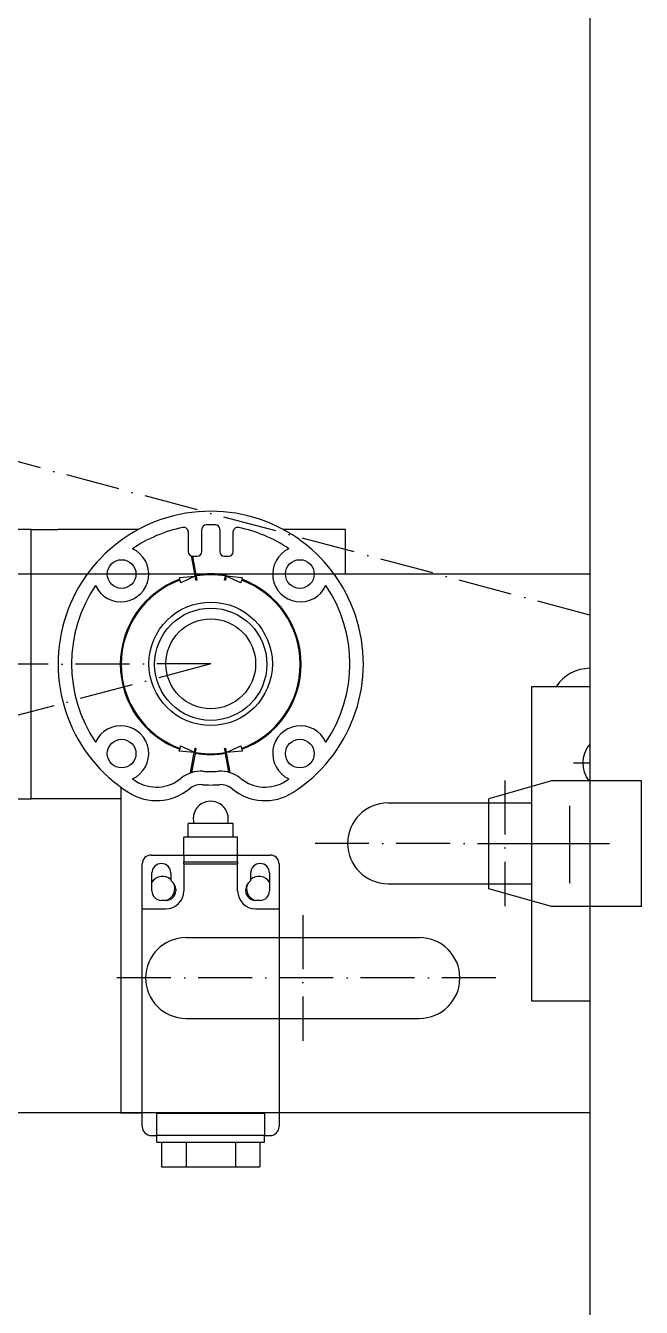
# Model space of a CAD drawing. Header units: millimetres. Extents: x 3615 to 23385, y 1892 to 17185.
# Drawn here: x 14778.8 to 14916, y 3440.6 to 3726.2 of the extents above; entities that cross this region are included whole.
import ezdxf

# ---------------------------------------------------------------- set-up
doc = ezdxf.new("R2010")
doc.units = ezdxf.units.MM
doc.header["$MEASUREMENT"] = 0
doc.linetypes.add('ACAD_ISO10W100', pattern=[18, 12, -3, 0, -3])
doc.linetypes.add('CENTER', pattern=[50.8, 31.75, -6.35, 6.35, -6.35])
doc.layers.add('CONT_35', color=2, linetype='Continuous')
doc.layers.add('DASHD_25', color=1, linetype='ACAD_ISO10W100')

# ---------------------------------------------------------------- blocks, each defined once
blk = doc.blocks.new('M004650412_PL1_Shaft_TWPositionSectionView')
at = {"layer": 'CONT_35', "linetype": 'Continuous'}
blk.add_line((-44.5, 2750), (-44.5, 250), dxfattribs=at)
at = {"layer": 'CONT_35', "extrusion": (0, 1, 0)}
for p, q in [((-168.94, 560), (-180.94, 560)), ((-168.94, 560), (-162.94, 560)), ((-168.94, 500), (-168.94, 560)), ((-145.12, 560), (-162.94, 560)), ((-130.94, 555.1), (-130.94, 560.08)), ((-126.94, 560.08), (-126.94, 555.1)), ((-98.94, 560), (-112.75, 560)), ((-98.94, 550.1), (-98.94, 560)), ((-133.94, 559.49), (-133.94, 555.1)), ((-123.94, 555.1), (-123.94, 559.49)), ((-132.44, 549.85), (-133.19, 554.13)), ((-132.98, 554.1), (-132.24, 549.88)), ((-132.94, 554.1), (-131.94, 554.1)), ((-125.94, 554.1), (-124.94, 554.1)), ((-135.93, 549.3), (-132.4, 549.65)), ((-135.93, 549.3), (-135.93, 549.3)), ((-135.83, 548.93), (-135.93, 549.3)), ((-135.93, 549.3), (-135.93, 549.3)), ((-135.73, 548.56), (-135.78, 548.74)), ((-135.63, 548.18), (-135.73, 548.56)), ((-132.49, 549.61), (-135.63, 548.18)), ((-132.4, 549.65), (-132.49, 549.61)), ((-132.4, 549.65), (-132.44, 549.85)), ((-132.24, 548.71), (-132.4, 549.65)), ((-132.04, 548.75), (-132.24, 548.71)), ((-132.2, 549.68), (-132.04, 548.75)), ((-125.84, 548.75), (-125.67, 549.68)), ((-125.64, 548.71), (-125.84, 548.75)), ((-125.47, 549.65), (-125.64, 548.71)), ((-125.44, 549.85), (-125.47, 549.67)), ((-125.47, 549.67), (-125.47, 549.66)), ((-125.46, 549.66), (-125.47, 549.67)), ((-125.47, 549.67), (-121.94, 549.32)), ((-125.43, 549.64), (-125.47, 549.66)), ((-125.47, 549.66), (-125.47, 549.65)), ((-125.47, 549.66), (-125.46, 549.66)), ((-125.47, 549.65), (-125.47, 549.65)), ((-125.47, 549.65), (-125.43, 549.64)), ((-122.25, 548.18), (-125.47, 549.65)), ((-125.47, 549.65), (-125.47, 549.65)), ((-122.09, 548.74), (-122.24, 548.18)), ((-121.94, 549.3), (-122.04, 548.93)), ((-121.94, 549.32), (-121.94, 549.3)), ((-121.94, 549.3), (-121.94, 549.3)), ((-135.63, 548.18), (-135.63, 548.18)), ((-135.63, 548.18), (-135.63, 548.18)), ((-122.24, 548.18), (-122.25, 548.18)), ((-122.25, 548.18), (-122.25, 548.18)), ((-135.94, 510.67), (-135.78, 511.26)), ((-135.78, 511.26), (-135.84, 511.06)), ((-135.78, 511.26), (-135.64, 511.8)), ((-135.64, 511.8), (-132.59, 510.41)), ((-132.59, 510.41), (-132.44, 511.31)), ((-132.44, 511.31), (-132.24, 511.28)), ((-132.24, 511.28), (-132.4, 510.35)), ((-125.84, 511.24), (-125.64, 511.28)), ((-125.67, 510.31), (-125.84, 511.24)), ((-125.64, 511.28), (-125.48, 510.35)), ((-125.48, 510.35), (-122.25, 511.82)), ((-122.25, 511.82), (-122.24, 511.8)), ((-122.24, 511.8), (-122.24, 511.81)), ((-122.24, 511.81), (-122.09, 511.26)), ((-132.61, 510.34), (-135.94, 510.67)), ((-133.41, 505.8), (-132.61, 510.34)), ((-132.44, 510.15), (-133.19, 505.87)), ((-132.11, 510.09), (-132.44, 510.15)), ((-132.4, 510.35), (-132.08, 510.29)), ((-131.78, 510.04), (-132.11, 510.09)), ((-132.08, 510.29), (-131.75, 510.24)), ((-131.44, 510), (-131.78, 510.04)), ((-131.75, 510.24), (-131.42, 510.2)), ((-131.11, 509.96), (-131.44, 510)), ((-131.42, 510.2), (-131.09, 510.16)), ((-130.78, 509.93), (-131.11, 509.96)), ((-131.09, 510.16), (-130.76, 510.13)), ((-130.45, 509.9), (-130.78, 509.93)), ((-130.76, 510.13), (-130.43, 510.1)), ((-130.11, 509.88), (-130.45, 509.9)), ((-130.43, 510.1), (-130.1, 510.08)), ((-129.77, 509.86), (-130.11, 509.88)), ((-130.1, 510.08), (-129.77, 510.06)), ((-129.77, 510.06), (-129.44, 510.05)), ((-129.44, 509.85), (-129.77, 509.86)), ((-129.44, 510.05), (-129.11, 510.04)), ((-129.11, 509.84), (-129.44, 509.85)), ((-129.11, 510.04), (-128.77, 510.04)), ((-128.77, 509.84), (-129.11, 509.84)), ((-128.77, 510.04), (-128.44, 510.05)), ((-128.44, 509.85), (-128.77, 509.84)), ((-128.44, 510.05), (-128.11, 510.06)), ((-128.1, 509.86), (-128.44, 509.85)), ((-128.11, 510.06), (-127.78, 510.08)), ((-127.77, 509.88), (-128.1, 509.86)), ((-127.78, 510.08), (-127.45, 510.1)), ((-127.43, 509.9), (-127.77, 509.88)), ((-127.45, 510.1), (-127.12, 510.13)), ((-127.1, 509.93), (-127.43, 509.9)), ((-127.12, 510.13), (-126.79, 510.16)), ((-126.77, 509.96), (-127.1, 509.93)), ((-126.79, 510.16), (-126.46, 510.2)), ((-126.43, 510), (-126.77, 509.96)), ((-126.46, 510.2), (-126.13, 510.24)), ((-126.1, 510.04), (-126.43, 510)), ((-126.13, 510.24), (-125.8, 510.29)), ((-125.77, 510.09), (-126.1, 510.04)), ((-125.8, 510.29), (-125.67, 510.31)), ((-125.64, 510.12), (-125.77, 510.09)), ((-124.9, 505.94), (-125.64, 510.12)), ((-125.44, 510.35), (-125.48, 510.35)), ((-125.48, 510.35), (-125.47, 510.32)), ((-121.94, 510.67), (-125.47, 510.32)), ((-125.47, 510.33), (-125.44, 510.35)), ((-125.47, 510.32), (-125.44, 510.34)), ((-125.44, 510.34), (-125.47, 510.33)), ((-125.47, 510.32), (-124.69, 505.88)), ((-122.04, 511.06), (-121.94, 510.68)), ((-121.94, 510.68), (-121.94, 510.68)), ((-121.94, 510.68), (-121.94, 510.67)), ((-180.94, 500), (-168.94, 500)), ((-162.94, 500), (-168.94, 500)), ((-148.94, 500), (-162.94, 500)), ((-123.94, 494.5), (-133.94, 494.5)), ((-133.94, 491.5), (-133.94, 494.5)), ((-123.94, 491.5), (-123.94, 494.5)), ((-122.94, 491.5), (-134.94, 491.5)), ((-134.94, 487.5), (-134.94, 491.5)), ((-122.94, 487.5), (-122.94, 491.5)), ((-144.19, 475.5), (-144.19, 485.5)), ((-142.19, 487.5), (-134.94, 487.5)), ((-134.94, 487.5), (-122.94, 487.5)), ((-134.94, 487.5), (-134.94, 486)), ((-134.94, 486), (-122.94, 486)), ((-134.94, 485.5), (-134.94, 486)), ((-134.94, 485.5), (-134.94, 479.5)), ((-134.94, 485.5), (-122.94, 485.5)), ((-122.94, 487.5), (-115.69, 487.5)), ((-122.94, 486), (-122.94, 487.5)), ((-122.94, 486), (-122.94, 485.5)), ((-122.94, 479.5), (-122.94, 485.5)), ((-113.69, 485.5), (-113.69, 475.5)), ((-142.04, 479.5), (-142.04, 483.5)), ((-137.84, 483.5), (-137.84, 482)), ((-120.04, 482), (-120.04, 483.5)), ((-115.84, 483.5), (-115.84, 479.5)), ((-136.74, 479.87), (-136.74, 479.5)), ((-121.14, 479.5), (-121.14, 479.87)), ((-138.84, 477.4), (-139.94, 477.4)), ((-117.94, 477.4), (-119.04, 477.4)), ((-144.19, 475.5), (-138.94, 475.5)), ((-144.19, 427), (-144.19, 475.5)), ((-118.94, 475.5), (-113.69, 475.5)), ((-113.69, 475.5), (-113.69, 427)), ((-144.19, 430), (-148.94, 430)), ((-140.94, 430), (-116.94, 430)), ((-140.94, 425), (-140.94, 430)), ((-116.94, 430), (-116.94, 425)), ((-142.19, 425), (-140.94, 425)), ((-116.94, 425), (-140.94, 425)), ((-140.94, 423.5), (-140.94, 425)), ((-140.94, 423.5), (-116.94, 423.5)), ((-139.91, 423.5), (-139.91, 418)), ((-134.42, 423.5), (-134.42, 418)), ((-123.45, 423.5), (-123.45, 418)), ((-117.97, 423.5), (-117.97, 418)), ((-116.94, 425), (-115.69, 425)), ((-116.94, 423.5), (-116.94, 425)), ((-139.91, 418), (-134.42, 418)), ((-134.42, 418), (-123.45, 418)), ((-123.45, 418), (-117.97, 418))]:
    blk.add_line(p, q, dxfattribs=at)
at = {"layer": 'CONT_35'}
for p, q in [((-44.5, 550.1), (-251.44, 550.1)), ((-53, 504), (-67, 500)), ((-33, 504), (-53, 504)), ((-33, 476), (-33, 504)), ((-148.94, 502.6), (-148.94, 430.1)), ((-67, 480), (-67, 500)), ((-89.44, 499.1), (-57.5, 499.1)), ((-89.44, 481.1), (-57.5, 481.1)), ((-53, 476), (-67, 480)), ((-33, 476), (-53, 476)), ((-134.44, 469.1), (-82.44, 469.1)), ((-134.44, 451.1), (-82.44, 451.1)), ((-273.94, 430.1), (-44.5, 430.1))]:
    blk.add_line(p, q, dxfattribs=at)
at = {"layer": 'CONT_35', "extrusion": (0, 1.83691e-16, -1)}
for p, q in [((-44.5, 525), (-57.5, 525)), ((-57.5, 525), (-57.5, 455)), ((-57.5, 455), (-44.5, 455))]:
    blk.add_line(p, q, dxfattribs=at)
at = {"layer": 'CONT_35'}
for centre, radius in [((-148.79, 550.1), 3.2), ((-109.09, 550.1), 3.2), ((-128.94, 530.1), 13.75), ((-128.94, 530), 12.5), ((-128.94, 530.1), 10), ((-148.79, 510.1), 3.2), ((-109.09, 510.1), 3.2)]:
    blk.add_circle(centre, radius, dxfattribs=at)
for centre, radius, start, end in [((-128.94, 530.1), 34, 302.5, 237.5), ((-128.94, 530.1), 31, 101.537, 124.1994), ((-134.94, 559.49), 1, 0, 101.537), ((-129.94, 560.08), 1, 91.9102, 180), ((-128.94, 530.1), 31, 88.0898, 91.9102), ((-127.94, 560.08), 1, 0, 88.0898), ((-122.94, 559.49), 1, 78.463, 180), ((-128.94, 530.1), 31, 55.8006, 78.463), ((-148.94, 550.1), 6.2, 204.5465, 65.4535), ((-132.94, 555.1), 1, 180, 270), ((-131.94, 555.1), 1, 270, 0), ((-125.94, 555.1), 1, 180, 270), ((-124.94, 555.1), 1, 270, 0), ((-108.94, 550.1), 6.2, 114.5465, 335.4535), ((-128.94, 530), 20.15, 110.0129, 249.9826), ((-128.94, 530), 19.95, 110.0626, 249.9437), ((-128.94, 530), 20.15, 99.9976, 100), ((-128.94, 530), 19.95, 99.9977, 100), ((-128.94, 530), 20.15, 80.5711, 99.4289), ((-128.94, 530), 19.95, 80.5767, 99.4233), ((-128.94, 530), 19.95, 80, 80.0023), ((-128.94, 530), 20.15, 80, 80.0024), ((-128.94, 530), 19.95, 290.062, 69.9377), ((-128.94, 530), 20.15, 290.0119, 69.9877), ((-128.94, 530.1), 31, 145.8006, 214.1994), ((-128.94, 530.1), 31, 325.8006, 34.1994), ((-44.44, 520.1), 9, 90.3953, 147.0133), ((-148.94, 510.1), 6.2, 294.5465, 155.4535), ((-108.94, 510.1), 6.2, 24.5465, 245.4535), ((-131.15, 499.18), 7, 85.9095, 129.5897), ((-128.94, 530.1), 24, 265.9095, 274.0905), ((-126.73, 499.18), 7, 50.4103, 94.0905), ((-128.94, 530.1), 31, 235.8006, 237.5), ((-141.03, 511.12), 8.5, 237.5, 309.5897), ((-131.15, 499.18), 4, 85.9095, 129.5897), ((-128.94, 530.1), 27, 265.9095, 274.0905), ((-126.73, 499.18), 4, 50.4103, 94.0905), ((-116.85, 511.12), 8.5, 230.4103, 302.5), ((-128.94, 530.1), 31, 302.5, 304.1994), ((-141.03, 511.12), 11.5, 237.5, 309.5897), ((-116.85, 511.12), 11.5, 230.4103, 302.5), ((-128.94, 495.6), 3.9, 0, 196.3827), ((-89.44, 490.1), 9, 90, 270), ((-128.94, 495.6), 3.9, 343.6173, 0), ((-142.19, 485.5), 2, 90, 180), ((-139.94, 483.5), 2.1, 0, 180), ((-117.94, 483.5), 2.1, 0, 180), ((-115.69, 485.5), 2, 0, 90), ((-139.69, 480), 2.75, 47.7221, 148.7096), ((-118.19, 480), 2.75, 31.2904, 132.2779), ((-139.69, 480), 2.75, 289.0454, 0), ((-137.34, 482), 0.5, 180, 234.7656), ((-138.84, 479.87), 2.1, 0, 54.7656), ((-139.69, 480), 2.75, 0, 26.0328), ((-119.04, 479.87), 2.1, 125.2344, 180), ((-118.19, 480), 2.75, 153.9672, 250.9546), ((-120.54, 482), 0.5, 305.2344, 0), ((-139.94, 479.5), 2.1, 180, 270), ((-138.94, 479.5), 4, 270, 0), ((-138.84, 479.5), 2.1, 270, 360), ((-118.94, 479.5), 4, 180, 270), ((-119.04, 479.5), 2.1, 180, 270), ((-117.94, 479.5), 2.1, 270, 0), ((-134.44, 460.1), 9, 90, 270), ((-82.44, 460.1), 9, 270, 90), ((-142.19, 427), 2, 180, 270), ((-115.69, 427), 2, 270, 0)]:
    blk.add_arc(centre, radius, start, end, dxfattribs=at)
at = {"layer": 'CONT_35', "extrusion": (0, 1.83691e-16, -1)}
blk.add_arc((39.5, 508), 6.5, 322.0201, 39.7151, dxfattribs=at)
at = {"layer": 'DASHD_25'}
for p, q in [((-44.5, 540.97), (-513.7, 666.69)), ((-128.94, 530.1), (-581.86, 529.03)), ((-128.94, 530.1), (-522.22, 425.23)), ((-63.44, 504.1), (-63.44, 476.1)), ((-57.5, 490), (-106.44, 490.1)), ((-108.44, 474.1), (-108.44, 446.1)), ((-65.44, 460.1), (-151.44, 460.1))]:
    blk.add_line(p, q, dxfattribs=at)
at = {"layer": 'DASHD_25', "linetype": 'CENTER'}
for p, q in [((-44.5, 507.99), (-48.1, 507.99)), ((-49, 498.49), (-49, 481.22)), ((-40.13, 490), (-57.54, 490))]:
    blk.add_line(p, q, dxfattribs=at)

msp = doc.modelspace()

# ---------------------------------------------------------------- block references
msp.add_blockref('M004650412_PL1_Shaft_TWPositionSectionView', (14948.99, 3053.9))

doc.saveas('drawing.dxf')
